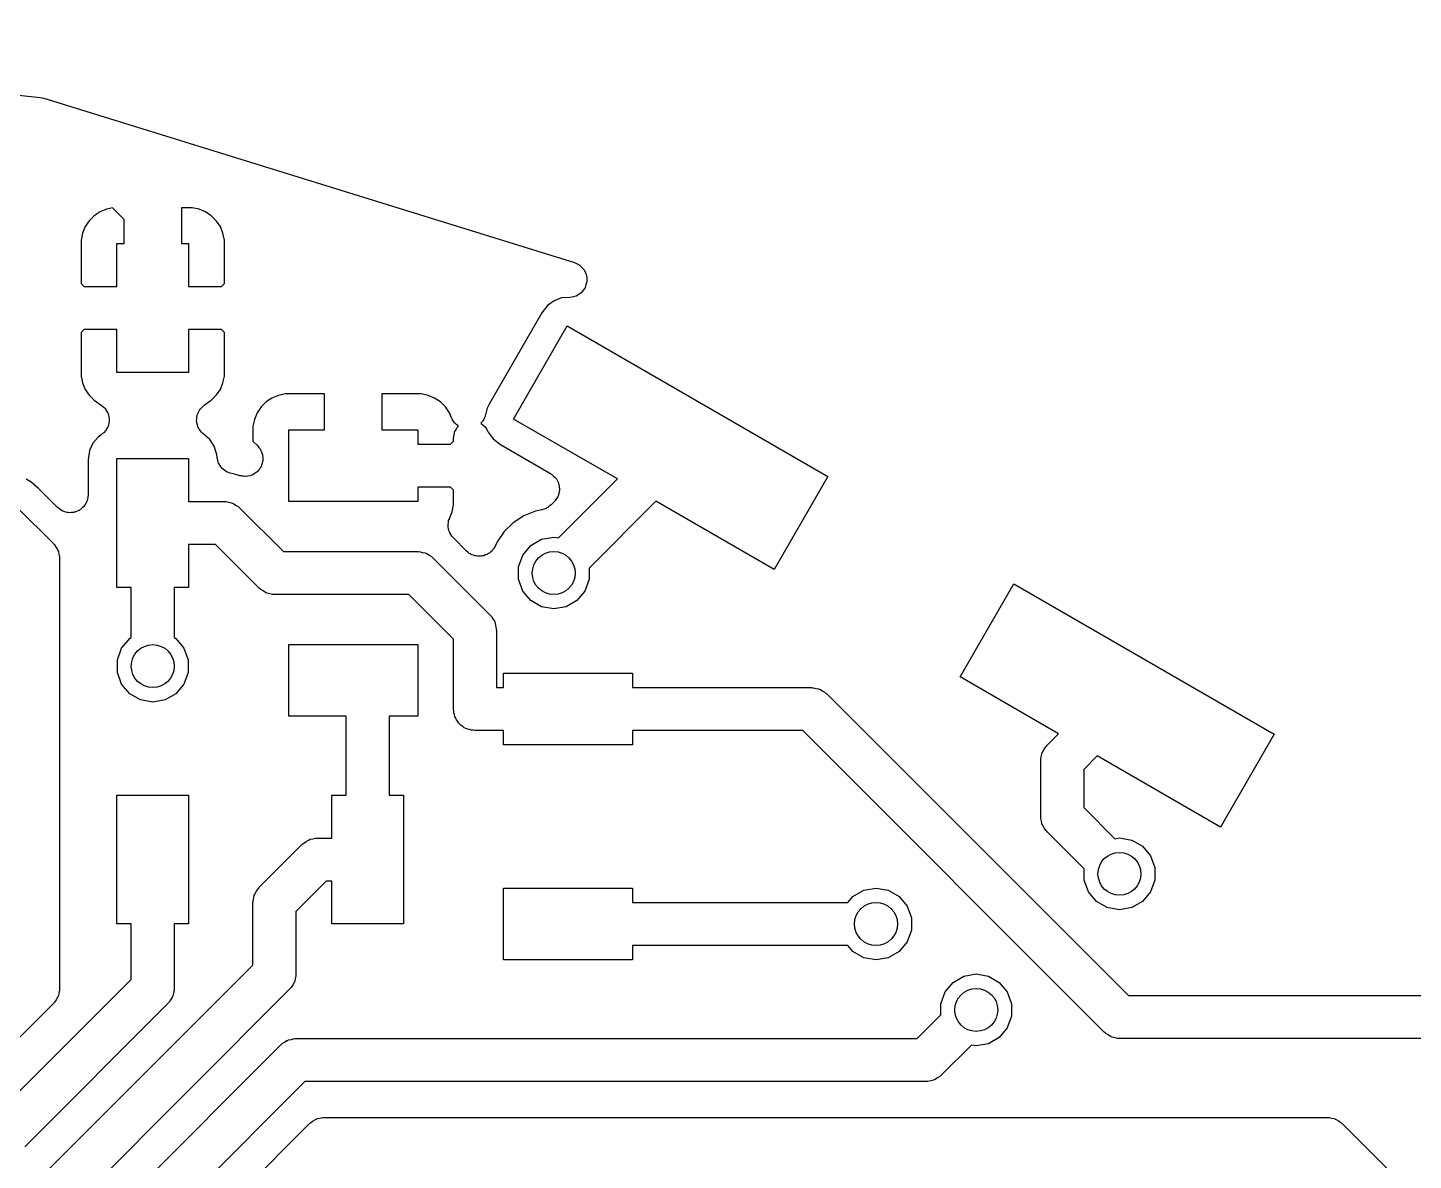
# Model space of a CAD drawing. Extents: x 76 to 124.9, y -113.7 to -66.
# Drawn here: x 104.73 to 114.4, y -73.9 to -65.99 of the extents above; entities that cross this region are included whole.
import ezdxf

# ---------------------------------------------------------------- set-up
doc = ezdxf.new("R2010")
doc.units = 0
doc.header["$MEASUREMENT"] = 0
doc.layers.add('BLACK', color=7, linetype='CONTINUOUS')

msp = doc.modelspace()

# ---------------------------------------------------------------- linework, layer by layer
at = {"layer": 'Black'}
for p, q in [((100.18, -65.9931), (104.815, -66.4803)), ((104.815, -66.4803), (104.827, -66.4837)), ((104.827, -66.4837), (104.839, -66.4852)), ((104.839, -66.4852), (108.545, -67.6322)), ((105.191, -67.3058), (105.156, -67.3406)), ((105.232, -67.2785), (105.191, -67.3058)), ((105.277, -67.2596), (105.232, -67.2785)), ((105.319, -67.2514), (105.277, -67.2596)), ((105.4, -67.3328), (105.319, -67.2514)), ((105.4, -67.5), (105.4, -67.3328)), ((105.8, -67.25), (105.8, -67.5)), ((105.875, -67.25), (105.8, -67.25)), ((105.923, -67.2596), (105.875, -67.25)), ((105.968, -67.2785), (105.923, -67.2596)), ((106.009, -67.3058), (105.968, -67.2785)), ((106.044, -67.3406), (106.009, -67.3058)), ((105.11, -67.4271), (105.1, -67.4754)), ((105.128, -67.3816), (105.11, -67.4271)), ((105.156, -67.3406), (105.128, -67.3816)), ((106.072, -67.3816), (106.044, -67.3406)), ((106.09, -67.4271), (106.072, -67.3816)), ((106.1, -67.4754), (106.09, -67.4271)), ((105.1, -67.4754), (105.1, -67.7795)), ((105.35, -67.8), (105.35, -67.5)), ((105.35, -67.5), (105.4, -67.5)), ((105.8, -67.5), (105.85, -67.5)), ((105.85, -67.5), (105.85, -67.8)), ((106.1, -67.7795), (106.1, -67.4754)), ((108.545, -67.6322), (108.563, -67.6418)), ((108.563, -67.6418), (108.582, -67.6512)), ((108.582, -67.6512), (108.583, -67.6517)), ((108.583, -67.6517), (108.583, -67.652)), ((108.583, -67.652), (108.597, -67.6675)), ((108.597, -67.6675), (108.612, -67.6828)), ((108.612, -67.6828), (108.612, -67.6834)), ((108.612, -67.6834), (108.613, -67.6839)), ((108.613, -67.6839), (108.621, -67.7032)), ((108.621, -67.7032), (108.629, -67.7226)), ((105.1, -67.7795), (105.121, -67.8)), ((105.121, -67.8), (105.35, -67.8)), ((105.85, -67.8), (106.079, -67.8)), ((106.079, -67.8), (106.1, -67.7795)), ((108.619, -67.8087), (108.606, -67.8255)), ((108.625, -67.7874), (108.619, -67.8076)), ((108.619, -67.8076), (108.619, -67.8081)), ((108.619, -67.8081), (108.619, -67.8087)), ((108.632, -67.7672), (108.625, -67.7874)), ((108.629, -67.7226), (108.629, -67.7233)), ((108.629, -67.7233), (108.629, -67.7239)), ((108.629, -67.7239), (108.63, -67.7449)), ((108.63, -67.7449), (108.632, -67.766)), ((108.632, -67.766), (108.632, -67.7666)), ((108.632, -67.7666), (108.632, -67.7672)), ((108.402, -67.8987), (108.356, -67.9314)), ((108.455, -67.8799), (108.402, -67.8987)), ((108.515, -67.8763), (108.455, -67.8799)), ((108.535, -67.8715), (108.515, -67.8763)), ((108.556, -67.8668), (108.535, -67.8715)), ((108.557, -67.8665), (108.556, -67.8668)), ((108.575, -67.8546), (108.557, -67.8663)), ((108.557, -67.8663), (108.557, -67.8665)), ((108.592, -67.8433), (108.575, -67.8546)), ((108.593, -67.8428), (108.592, -67.8433)), ((108.606, -67.8255), (108.593, -67.8424)), ((108.593, -67.8424), (108.593, -67.8428)), ((108.316, -67.9826), (107.948, -68.6202)), ((108.356, -67.9314), (108.316, -67.9826)), ((105.121, -68.1), (105.1, -68.1205)), ((105.35, -68.1), (105.121, -68.1)), ((105.35, -68.4), (105.35, -68.1)), ((106.079, -68.1), (105.85, -68.1)), ((105.85, -68.1), (105.85, -68.4)), ((106.1, -68.1205), (106.079, -68.1)), ((108.119, -68.7248), (108.494, -68.0752)), ((108.494, -68.0752), (110.313, -69.1252)), ((105.1, -68.1205), (105.1, -68.4246)), ((106.1, -68.4246), (106.1, -68.1205)), ((105.1, -68.4246), (105.11, -68.4729)), ((105.11, -68.4729), (105.128, -68.5184)), ((105.85, -68.4), (105.35, -68.4)), ((106.072, -68.5184), (106.09, -68.4729)), ((106.09, -68.4729), (106.1, -68.4246)), ((105.128, -68.5184), (105.156, -68.5594)), ((105.156, -68.5594), (105.191, -68.5942)), ((106.009, -68.5942), (106.044, -68.5594)), ((106.044, -68.5594), (106.072, -68.5184)), ((106.432, -68.5785), (106.391, -68.6058)), ((106.477, -68.5596), (106.432, -68.5785)), ((106.525, -68.55), (106.477, -68.5596)), ((106.8, -68.55), (106.525, -68.55)), ((106.8, -68.8), (106.8, -68.55)), ((107.2, -68.55), (107.2, -68.8)), ((107.475, -68.55), (107.2, -68.55)), ((107.523, -68.5596), (107.475, -68.55)), ((107.568, -68.5785), (107.523, -68.5596)), ((107.609, -68.6058), (107.568, -68.5785)), ((105.191, -68.5942), (105.241, -68.6277)), ((105.241, -68.6277), (105.251, -68.6374)), ((105.251, -68.6374), (105.262, -68.6458)), ((105.262, -68.6458), (105.267, -68.6523)), ((105.267, -68.6523), (105.272, -68.6578)), ((105.272, -68.6578), (105.278, -68.6703)), ((105.278, -68.6703), (105.286, -68.6821)), ((105.286, -68.6821), (105.288, -68.6897)), ((105.911, -68.6954), (105.917, -68.6815)), ((105.917, -68.6815), (105.923, -68.667)), ((105.923, -68.667), (105.927, -68.6622)), ((105.927, -68.6622), (105.93, -68.6565)), ((105.93, -68.6565), (105.941, -68.6458)), ((105.941, -68.6458), (105.951, -68.634)), ((105.951, -68.634), (105.956, -68.6308)), ((105.956, -68.6308), (105.961, -68.6264)), ((105.961, -68.6264), (106.009, -68.5942)), ((106.328, -68.6816), (106.31, -68.7271)), ((106.356, -68.6406), (106.328, -68.6816)), ((106.391, -68.6058), (106.356, -68.6406)), ((107.644, -68.6406), (107.609, -68.6058)), ((107.672, -68.6816), (107.644, -68.6406)), ((107.686, -68.7166), (107.672, -68.6816)), ((107.934, -68.6499), (107.923, -68.6964)), ((107.948, -68.6202), (107.934, -68.6499)), ((105.286, -68.782), (105.278, -68.7937)), ((105.288, -68.7744), (105.286, -68.782)), ((105.288, -68.6897), (105.291, -68.6967)), ((105.291, -68.7674), (105.288, -68.7744)), ((105.291, -68.6967), (105.293, -68.7106)), ((105.293, -68.7535), (105.291, -68.7674)), ((105.293, -68.7106), (105.296, -68.7243)), ((105.296, -68.7398), (105.293, -68.7535)), ((105.296, -68.7243), (105.295, -68.7321)), ((105.295, -68.7321), (105.296, -68.7398)), ((105.906, -68.7385), (105.908, -68.7232)), ((105.907, -68.7447), (105.906, -68.7385)), ((105.907, -68.7511), (105.907, -68.7447)), ((105.912, -68.7657), (105.907, -68.7511)), ((105.908, -68.7077), (105.91, -68.7017)), ((105.908, -68.7232), (105.908, -68.7077)), ((105.91, -68.7017), (105.911, -68.6954)), ((105.916, -68.7807), (105.912, -68.7657)), ((105.92, -68.786), (105.916, -68.7807)), ((106.31, -68.7271), (106.3, -68.7754)), ((106.3, -68.7754), (106.3, -68.8795)), ((107.689, -68.7209), (107.686, -68.7166)), ((107.69, -68.7259), (107.689, -68.7209)), ((107.7, -68.7391), (107.69, -68.7259)), ((107.709, -68.7532), (107.7, -68.7391)), ((107.713, -68.7563), (107.709, -68.7532)), ((107.717, -68.7604), (107.713, -68.7563)), ((107.731, -68.7695), (107.717, -68.7604)), ((107.719, -68.7972), (107.729, -68.7788)), ((107.729, -68.7788), (107.73, -68.7785)), ((107.73, -68.7781), (107.736, -68.7733)), ((107.73, -68.7785), (107.73, -68.7781)), ((107.736, -68.7733), (107.731, -68.7695)), ((107.901, -68.7448), (107.891, -68.7537)), ((107.891, -68.7537), (107.905, -68.7652)), ((107.903, -68.7402), (107.901, -68.7448)), ((107.907, -68.7364), (107.903, -68.7402)), ((107.905, -68.7652), (107.921, -68.7788)), ((107.913, -68.7211), (107.907, -68.7364)), ((107.921, -68.7063), (107.913, -68.7211)), ((107.923, -68.6964), (107.921, -68.7012)), ((107.921, -68.7012), (107.921, -68.7063)), ((107.921, -68.7788), (107.921, -68.7792)), ((107.921, -68.7792), (107.921, -68.7795)), ((107.921, -68.7795), (107.932, -68.798)), ((108.844, -69.1434), (108.119, -68.7248)), ((105.218, -68.8507), (105.182, -68.8933)), ((105.24, -68.836), (105.218, -68.8507)), ((105.25, -68.8264), (105.24, -68.836)), ((105.262, -68.8181), (105.25, -68.8264)), ((105.266, -68.8116), (105.262, -68.8181)), ((105.272, -68.8062), (105.266, -68.8116)), ((105.278, -68.7937), (105.272, -68.8062)), ((105.922, -68.792), (105.92, -68.786)), ((105.932, -68.804), (105.922, -68.792)), ((105.94, -68.8168), (105.932, -68.804)), ((105.945, -68.8206), (105.94, -68.8168)), ((105.949, -68.8255), (105.945, -68.8206)), ((105.999, -68.868), (105.949, -68.8255)), ((106.03, -68.9148), (105.999, -68.868)), ((106.3, -68.8795), (106.333, -68.9126)), ((106.55, -69.3), (106.55, -68.8)), ((106.55, -68.8), (106.8, -68.8)), ((107.2, -68.8), (107.45, -68.8)), ((107.45, -68.8), (107.45, -68.9)), ((107.679, -68.9), (107.7, -68.8795)), ((107.7, -68.8582), (107.704, -68.8373)), ((107.7, -68.8587), (107.7, -68.8582)), ((107.7, -68.8591), (107.7, -68.8587)), ((107.7, -68.8795), (107.7, -68.8591)), ((107.704, -68.8373), (107.708, -68.8164)), ((107.708, -68.8155), (107.719, -68.7972)), ((107.708, -68.816), (107.708, -68.8155)), ((107.708, -68.8164), (107.708, -68.816)), ((107.932, -68.798), (107.942, -68.8164)), ((107.942, -68.8164), (107.943, -68.8169)), ((107.943, -68.8169), (107.943, -68.8172)), ((107.943, -68.8172), (107.976, -68.8628)), ((107.976, -68.8628), (108.027, -68.9029)), ((105.159, -68.9445), (105.149, -69.0088)), ((105.182, -68.8933), (105.159, -68.9445)), ((106.048, -68.9721), (106.03, -68.9148)), ((106.05, -68.9933), (106.048, -68.9721)), ((106.333, -68.9126), (106.341, -68.9233)), ((106.341, -68.9233), (106.35, -68.9329)), ((106.35, -68.9329), (106.353, -68.9409)), ((106.353, -68.9409), (106.358, -68.9481)), ((106.358, -68.9481), (106.361, -68.9608)), ((106.361, -68.9608), (106.366, -68.9728)), ((106.366, -68.9728), (106.367, -68.9816)), ((107.45, -68.9), (107.679, -68.9)), ((108.027, -68.9029), (108.378, -69.1058)), ((105.149, -69.0088), (105.149, -69.2541)), ((105.35, -69.9), (105.35, -69)), ((105.35, -69), (105.85, -69)), ((105.85, -69), (105.85, -69.3)), ((106.055, -69.014), (106.05, -68.9933)), ((106.06, -69.0346), (106.055, -69.014)), ((106.06, -69.0349), (106.06, -69.0346)), ((106.061, -69.0353), (106.06, -69.0349)), ((106.073, -69.053), (106.061, -69.0353)), ((106.085, -69.0705), (106.073, -69.053)), ((106.085, -69.0708), (106.085, -69.0705)), ((106.085, -69.0711), (106.085, -69.0708)), ((106.103, -69.0834), (106.085, -69.0711)), ((106.347, -69.0726), (106.338, -69.0819)), ((106.351, -69.0647), (106.347, -69.0726)), ((106.356, -69.0577), (106.351, -69.0647)), ((106.36, -69.0452), (106.356, -69.0577)), ((106.365, -69.0333), (106.36, -69.0452)), ((106.366, -69.0246), (106.365, -69.0333)), ((106.369, -69.0162), (106.366, -69.0246)), ((106.367, -68.9816), (106.369, -68.9901)), ((106.369, -68.9901), (106.368, -69.0031)), ((106.368, -69.0031), (106.369, -69.0162)), ((104.745, -69.1614), (104.716, -69.1456)), ((104.771, -69.1828), (104.745, -69.1614)), ((106.12, -69.0959), (106.103, -69.0834)), ((106.12, -69.096), (106.12, -69.0959)), ((106.121, -69.0963), (106.12, -69.096)), ((106.141, -69.1019), (106.121, -69.0963)), ((106.162, -69.1077), (106.141, -69.1019)), ((106.171, -69.1087), (106.162, -69.1077)), ((106.202, -69.1187), (106.171, -69.1087)), ((106.203, -69.1188), (106.202, -69.1187)), ((106.204, -69.1191), (106.203, -69.1188)), ((106.208, -69.1205), (106.204, -69.1191)), ((106.221, -69.1221), (106.208, -69.1205)), ((106.234, -69.1255), (106.221, -69.1221)), ((106.243, -69.1247), (106.234, -69.1255)), ((106.251, -69.1258), (106.243, -69.1247)), ((106.264, -69.1228), (106.251, -69.1258)), ((106.277, -69.1217), (106.264, -69.1228)), ((106.285, -69.118), (106.277, -69.1217)), ((106.294, -69.116), (106.285, -69.118)), ((106.305, -69.1089), (106.294, -69.116)), ((106.316, -69.1033), (106.305, -69.1089)), ((106.323, -69.0971), (106.316, -69.1033)), ((106.33, -69.0924), (106.323, -69.0971)), ((106.338, -69.0819), (106.33, -69.0924)), ((108.378, -69.1058), (108.382, -69.1093)), ((108.382, -69.1093), (108.387, -69.1116)), ((108.387, -69.1116), (108.399, -69.1232)), ((108.399, -69.1232), (108.411, -69.1337)), ((108.411, -69.1337), (108.414, -69.1384)), ((108.414, -69.1384), (108.418, -69.1423)), ((108.418, -69.1423), (108.425, -69.1571)), ((108.425, -69.1571), (108.433, -69.1713)), ((108.433, -69.5549), (108.844, -69.1434)), ((108.433, -69.1713), (108.434, -69.1767)), ((110.313, -69.1252), (109.938, -69.7748)), ((104.772, -69.1831), (104.771, -69.1828)), ((104.772, -69.1836), (104.772, -69.1831)), ((104.801, -69.2075), (104.772, -69.1836)), ((104.936, -69.3425), (104.801, -69.2075)), ((105.149, -69.2541), (105.147, -69.2702)), ((107.679, -69.2), (107.45, -69.2)), ((107.45, -69.2), (107.45, -69.3)), ((107.7, -69.2205), (107.679, -69.2)), ((107.7, -69.3246), (107.7, -69.2205)), ((108.429, -69.2669), (108.42, -69.2802)), ((108.43, -69.2615), (108.429, -69.2669)), ((108.433, -69.2568), (108.43, -69.2615)), ((108.436, -69.2407), (108.433, -69.2568)), ((108.434, -69.1767), (108.436, -69.1817)), ((108.436, -69.1817), (108.438, -69.198)), ((108.44, -69.2249), (108.436, -69.2407)), ((108.438, -69.198), (108.441, -69.214)), ((108.441, -69.214), (108.44, -69.2194)), ((108.44, -69.2194), (108.44, -69.2249)), ((104.656, -69.3439), (104.906, -69.5939)), ((104.949, -69.3519), (104.936, -69.3425)), ((104.962, -69.3623), (104.949, -69.3519)), ((104.967, -69.3642), (104.962, -69.3623)), ((104.972, -69.3674), (104.967, -69.3642)), ((105.087, -69.3623), (105.072, -69.3679)), ((105.091, -69.3588), (105.087, -69.3623)), ((105.096, -69.3565), (105.091, -69.3588)), ((105.108, -69.3449), (105.096, -69.3565)), ((105.12, -69.3344), (105.108, -69.3449)), ((105.123, -69.3297), (105.12, -69.3344)), ((105.127, -69.3258), (105.123, -69.3297)), ((105.134, -69.311), (105.127, -69.3258)), ((105.142, -69.2968), (105.134, -69.311)), ((105.143, -69.2914), (105.142, -69.2968)), ((105.145, -69.2864), (105.143, -69.2914)), ((105.147, -69.2702), (105.145, -69.2864)), ((105.85, -69.3), (106.1, -69.3)), ((106.1, -69.3), (106.107, -69.3011)), ((106.107, -69.3011), (106.113, -69.3006)), ((106.113, -69.3006), (106.132, -69.3056)), ((106.132, -69.3056), (106.151, -69.309)), ((106.151, -69.309), (106.157, -69.3123)), ((106.157, -69.3123), (106.163, -69.3141)), ((106.163, -69.3141), (106.179, -69.3253)), ((106.179, -69.3253), (106.196, -69.3351)), ((106.196, -69.3351), (106.201, -69.3401)), ((106.201, -69.3401), (106.206, -69.3439)), ((106.206, -69.3439), (106.512, -69.65)), ((107.45, -69.3), (106.55, -69.3)), ((107.69, -69.3729), (107.7, -69.3246)), ((108.317, -69.3587), (108.273, -69.3672)), ((108.332, -69.3532), (108.317, -69.3587)), ((108.347, -69.3492), (108.332, -69.3532)), ((108.352, -69.3455), (108.347, -69.3492)), ((108.358, -69.3433), (108.352, -69.3455)), ((108.369, -69.3331), (108.358, -69.3433)), ((108.382, -69.3243), (108.369, -69.3331)), ((108.404, -69.3024), (108.382, -69.3243)), ((108.407, -69.2979), (108.404, -69.3024)), ((108.411, -69.2944), (108.407, -69.2979)), ((108.42, -69.2802), (108.411, -69.2944)), ((109.113, -69.2987), (108.647, -69.765)), ((109.938, -69.7748), (109.113, -69.2987)), ((104.987, -69.3716), (104.972, -69.3674)), ((105.003, -69.3772), (104.987, -69.3716)), ((105.008, -69.3772), (105.003, -69.3772)), ((105.014, -69.3786), (105.008, -69.3772)), ((105.03, -69.3772), (105.014, -69.3786)), ((105.046, -69.3772), (105.03, -69.3772)), ((105.051, -69.3753), (105.046, -69.3772)), ((105.057, -69.3748), (105.051, -69.3753)), ((105.072, -69.3679), (105.057, -69.3748)), ((107.662, -69.4611), (107.665, -69.4478)), ((107.663, -69.4693), (107.662, -69.4611)), ((107.665, -69.4478), (107.666, -69.4342)), ((107.666, -69.4342), (107.67, -69.4268)), ((107.67, -69.4268), (107.671, -69.4187)), ((107.671, -69.4187), (107.69, -69.3729)), ((108.117, -69.4484), (108.054, -69.51)), ((108.191, -69.4002), (108.117, -69.4484)), ((108.273, -69.3672), (108.191, -69.4002)), ((107.662, -69.4775), (107.663, -69.4693)), ((107.666, -69.4906), (107.662, -69.4775)), ((107.668, -69.5042), (107.666, -69.4906)), ((107.671, -69.5114), (107.668, -69.5042)), ((107.674, -69.5194), (107.671, -69.5114)), ((107.681, -69.5306), (107.674, -69.5194)), ((107.688, -69.5427), (107.681, -69.5306)), ((107.694, -69.5482), (107.688, -69.5427)), ((107.699, -69.555), (107.694, -69.5482)), ((107.791, -69.647), (107.699, -69.555)), ((108.054, -69.51), (108.005, -69.5826)), ((108.314, -69.5642), (108.4, -69.549)), ((108.4, -69.549), (108.433, -69.5549)), ((104.906, -69.5939), (104.91, -69.5993)), ((104.91, -69.5993), (104.915, -69.6036)), ((104.915, -69.6036), (104.925, -69.6206)), ((104.925, -69.6206), (104.936, -69.6366)), ((104.936, -69.6366), (104.938, -69.643)), ((104.938, -69.643), (104.941, -69.6487)), ((104.941, -69.6487), (104.944, -69.668)), ((106.038, -69.6), (105.85, -69.6)), ((105.85, -69.6), (105.85, -69.9)), ((106.344, -69.9061), (106.038, -69.6)), ((106.512, -69.65), (107.45, -69.65)), ((107.45, -69.65), (107.457, -69.6511)), ((107.457, -69.6511), (107.463, -69.6506)), ((107.463, -69.6506), (107.482, -69.6556)), ((107.482, -69.6556), (107.501, -69.659)), ((107.801, -69.6544), (107.791, -69.647)), ((107.81, -69.6632), (107.801, -69.6544)), ((107.96, -69.6519), (107.951, -69.661)), ((107.97, -69.6442), (107.96, -69.6519)), ((107.975, -69.6366), (107.97, -69.6442)), ((107.981, -69.6303), (107.975, -69.6366)), ((107.987, -69.6186), (107.981, -69.6303)), ((107.994, -69.6078), (107.987, -69.6186)), ((108.005, -69.5826), (107.994, -69.6078)), ((108.183, -69.6745), (108.239, -69.6078)), ((108.239, -69.6078), (108.314, -69.5642)), ((104.944, -69.668), (104.949, -69.6869)), ((104.949, -69.6869), (104.949, -69.6935)), ((104.949, -69.6935), (104.95, -69.7)), ((104.95, -69.7), (104.95, -70.1)), ((107.501, -69.659), (107.507, -69.6623)), ((107.507, -69.6623), (107.513, -69.6641)), ((107.513, -69.6641), (107.529, -69.6753)), ((107.529, -69.6753), (107.546, -69.6851)), ((107.546, -69.6851), (107.551, -69.6901)), ((107.551, -69.6901), (107.556, -69.6939)), ((107.556, -69.6939), (107.956, -70.0939)), ((107.819, -69.6667), (107.81, -69.6632)), ((107.826, -69.6719), (107.819, -69.6667)), ((107.839, -69.6752), (107.826, -69.6719)), ((107.85, -69.6803), (107.839, -69.6752)), ((107.859, -69.6808), (107.85, -69.6803)), ((107.868, -69.6831), (107.859, -69.6808)), ((107.881, -69.682), (107.868, -69.6831)), ((107.894, -69.6827), (107.881, -69.682)), ((107.902, -69.6801), (107.894, -69.6827)), ((107.911, -69.6793), (107.902, -69.6801)), ((107.923, -69.6739), (107.911, -69.6793)), ((107.935, -69.6702), (107.923, -69.6739)), ((107.942, -69.6648), (107.935, -69.6702)), ((107.951, -69.661), (107.942, -69.6648)), ((108.153, -69.7564), (108.183, -69.6745)), ((108.153, -69.8436), (108.153, -69.7564)), ((108.183, -69.9255), (108.153, -69.8436)), ((108.647, -69.8436), (108.617, -69.9255)), ((108.647, -69.765), (108.647, -69.8436)), ((105.45, -69.9), (105.35, -69.9)), ((105.45, -70.2512), (105.45, -69.9)), ((105.85, -69.9), (105.75, -69.9)), ((105.75, -69.9), (105.75, -70.2512)), ((106.349, -69.9099), (106.344, -69.9061)), ((106.354, -69.9149), (106.349, -69.9099)), ((106.371, -69.9247), (106.354, -69.9149)), ((106.387, -69.9359), (106.371, -69.9247)), ((106.393, -69.9377), (106.387, -69.9359)), ((106.399, -69.941), (106.393, -69.9377)), ((106.418, -69.9444), (106.399, -69.941)), ((106.437, -69.9494), (106.418, -69.9444)), ((108.239, -69.9922), (108.183, -69.9255)), ((108.617, -69.9255), (108.561, -69.9922)), ((111.237, -70.5248), (111.612, -69.8752)), ((111.612, -69.8752), (113.431, -70.9252)), ((106.444, -69.9489), (106.437, -69.9494)), ((106.45, -69.95), (106.444, -69.9489)), ((107.388, -69.95), (106.45, -69.95)), ((107.7, -70.2621), (107.388, -69.95)), ((108.314, -70.0358), (108.239, -69.9922)), ((108.4, -70.051), (108.314, -70.0358)), ((108.486, -70.0358), (108.4, -70.051)), ((108.561, -69.9922), (108.486, -70.0358)), ((104.95, -70.1), (104.95, -72.7)), ((107.956, -70.0939), (107.96, -70.0993)), ((107.96, -70.0993), (107.965, -70.1036)), ((107.965, -70.1036), (107.975, -70.1206)), ((107.975, -70.1206), (107.986, -70.1366)), ((107.986, -70.1366), (107.988, -70.143)), ((107.988, -70.143), (107.991, -70.1487)), ((107.991, -70.1487), (107.994, -70.168)), ((107.994, -70.168), (107.999, -70.1869)), ((107.999, -70.1869), (107.999, -70.1935)), ((107.999, -70.1935), (108, -70.2)), ((108, -70.2), (108, -70.6)), ((105.353, -70.4064), (105.383, -70.3245)), ((105.383, -70.3245), (105.439, -70.2578)), ((105.439, -70.2578), (105.45, -70.2512)), ((105.75, -70.2512), (105.761, -70.2578)), ((105.761, -70.2578), (105.817, -70.3245)), ((105.817, -70.3245), (105.847, -70.4064)), ((106.55, -70.8), (106.55, -70.3)), ((106.55, -70.3), (107.45, -70.3)), ((107.45, -70.3), (107.45, -70.8)), ((107.7, -70.75), (107.7, -70.2621)), ((105.353, -70.4936), (105.353, -70.4064)), ((105.847, -70.4064), (105.847, -70.4936)), ((105.383, -70.5755), (105.353, -70.4936)), ((105.847, -70.4936), (105.817, -70.5755)), ((108.05, -70.6), (108.05, -70.5)), ((108.05, -70.5), (108.95, -70.5)), ((108.95, -70.5), (108.95, -70.6)), ((111.925, -70.9219), (111.237, -70.5248)), ((105.439, -70.6422), (105.383, -70.5755)), ((105.817, -70.5755), (105.761, -70.6422)), ((108, -70.6), (108.05, -70.6)), ((108.95, -70.6), (109.25, -70.6)), ((109.25, -70.6), (110.2, -70.6)), ((110.2, -70.6), (110.207, -70.6011)), ((110.207, -70.6011), (110.213, -70.6006)), ((110.213, -70.6006), (110.232, -70.6056)), ((110.232, -70.6056), (110.251, -70.609)), ((110.251, -70.609), (110.257, -70.6123)), ((110.257, -70.6123), (110.263, -70.6141)), ((110.263, -70.6141), (110.279, -70.6253)), ((105.514, -70.6858), (105.439, -70.6422)), ((105.6, -70.701), (105.514, -70.6858)), ((105.686, -70.6858), (105.6, -70.701)), ((105.761, -70.6422), (105.686, -70.6858)), ((110.279, -70.6253), (110.296, -70.6351)), ((110.296, -70.6351), (110.301, -70.6401)), ((110.301, -70.6401), (110.306, -70.6439)), ((110.306, -70.6439), (112.412, -72.75)), ((106.95, -70.8), (106.55, -70.8)), ((106.95, -71.35), (106.95, -70.8)), ((107.45, -70.8), (107.25, -70.8)), ((107.25, -70.8), (107.25, -71.35)), ((107.702, -70.7629), (107.7, -70.75)), ((107.702, -70.776), (107.702, -70.7629)), ((107.707, -70.7884), (107.702, -70.776)), ((107.709, -70.8013), (107.707, -70.7884)), ((107.716, -70.8127), (107.709, -70.8013)), ((107.72, -70.825), (107.716, -70.8127)), ((107.729, -70.8351), (107.72, -70.825)), ((107.735, -70.8464), (107.729, -70.8351)), ((107.745, -70.8549), (107.735, -70.8464)), ((107.754, -70.8649), (107.745, -70.8549)), ((107.765, -70.8715), (107.754, -70.8649)), ((107.775, -70.8799), (107.765, -70.8715)), ((107.787, -70.8844), (107.775, -70.8799)), ((107.799, -70.891), (107.787, -70.8844)), ((107.812, -70.8932), (107.799, -70.891)), ((107.824, -70.8977), (107.812, -70.8932)), ((107.837, -70.8977), (107.824, -70.8977)), ((107.85, -70.9), (107.837, -70.8977)), ((108.05, -70.9), (107.85, -70.9)), ((108.05, -71), (108.05, -70.9)), ((110.138, -70.9), (108.95, -70.9)), ((108.95, -70.9), (108.95, -71)), ((112.244, -73.0061), (110.138, -70.9)), ((108.95, -71), (108.05, -71)), ((111.835, -71.0124), (111.84, -71.0082)), ((111.84, -71.0082), (111.844, -71.0028)), ((111.844, -71.0028), (111.925, -70.9219)), ((113.431, -70.9252), (113.056, -71.5748)), ((111.8, -71.1088), (111.801, -71.1023)), ((111.801, -71.0958), (111.806, -71.0768)), ((111.801, -71.1023), (111.801, -71.0958)), ((111.806, -71.0768), (111.809, -71.0575)), ((111.809, -71.0575), (111.812, -71.0518)), ((111.812, -71.0518), (111.814, -71.0455)), ((111.814, -71.0455), (111.825, -71.0294)), ((111.825, -71.0294), (111.835, -71.0124)), ((112.194, -71.0772), (112.1, -71.171)), ((113.056, -71.5748), (112.194, -71.0772)), ((111.8, -71.5), (111.8, -71.1088)), ((112.1, -71.171), (112.1, -71.4379)), ((105.35, -72.25), (105.35, -71.35)), ((105.35, -71.35), (105.85, -71.35)), ((105.85, -71.35), (105.85, -72.25)), ((106.85, -71.65), (106.85, -71.35)), ((106.85, -71.35), (106.95, -71.35)), ((107.25, -71.35), (107.35, -71.35)), ((107.35, -71.35), (107.35, -72.25)), ((112.1, -71.4379), (112.317, -71.6549)), ((111.801, -71.5065), (111.8, -71.5)), ((111.801, -71.5131), (111.801, -71.5065)), ((111.806, -71.532), (111.801, -71.5131)), ((111.809, -71.5513), (111.806, -71.532)), ((111.812, -71.557), (111.809, -71.5513)), ((111.814, -71.5634), (111.812, -71.557)), ((111.825, -71.5794), (111.814, -71.5634)), ((111.835, -71.5964), (111.825, -71.5794)), ((106.649, -71.6901), (106.654, -71.6851)), ((106.654, -71.6851), (106.671, -71.6753)), ((106.671, -71.6753), (106.687, -71.6641)), ((106.687, -71.6641), (106.693, -71.6623)), ((106.693, -71.6623), (106.699, -71.659)), ((106.699, -71.659), (106.718, -71.6556)), ((106.718, -71.6556), (106.737, -71.6506)), ((106.737, -71.6506), (106.744, -71.6511)), ((106.744, -71.6511), (106.75, -71.65)), ((106.75, -71.65), (106.85, -71.65)), ((111.84, -71.6007), (111.835, -71.5964)), ((111.844, -71.6061), (111.84, -71.6007)), ((112.103, -71.865), (111.844, -71.6061)), ((112.317, -71.6549), (112.35, -71.649)), ((112.35, -71.649), (112.436, -71.6642)), ((112.436, -71.6642), (112.511, -71.7078)), ((106.344, -71.9939), (106.644, -71.6939)), ((106.644, -71.6939), (106.649, -71.6901)), ((112.511, -71.7078), (112.567, -71.7745)), ((112.567, -71.7745), (112.597, -71.8564)), ((112.103, -71.9436), (112.103, -71.865)), ((112.597, -71.8564), (112.597, -71.9436)), ((106.812, -71.95), (106.6, -72.1621)), ((106.85, -71.95), (106.812, -71.95)), ((106.85, -72.25), (106.85, -71.95)), ((112.133, -72.0255), (112.103, -71.9436)), ((112.597, -71.9436), (112.567, -72.0255)), ((106.301, -72.0869), (106.306, -72.068)), ((106.306, -72.068), (106.309, -72.0487)), ((106.309, -72.0487), (106.312, -72.043)), ((106.312, -72.043), (106.314, -72.0366)), ((106.314, -72.0366), (106.325, -72.0206)), ((106.325, -72.0206), (106.335, -72.0036)), ((106.335, -72.0036), (106.34, -71.9993)), ((106.34, -71.9993), (106.344, -71.9939)), ((108.05, -72.5), (108.05, -72)), ((108.05, -72), (108.95, -72)), ((108.95, -72), (108.95, -72.1)), ((110.453, -72.1), (110.489, -72.0578)), ((110.489, -72.0578), (110.564, -72.0142)), ((110.564, -72.0142), (110.65, -71.999)), ((110.65, -71.999), (110.736, -72.0142)), ((110.736, -72.0142), (110.811, -72.0578)), ((110.811, -72.0578), (110.867, -72.1245)), ((112.189, -72.0922), (112.133, -72.0255)), ((112.567, -72.0255), (112.511, -72.0922)), ((106.3, -72.1), (106.301, -72.0935)), ((106.3, -72.5379), (106.3, -72.1)), ((106.301, -72.0935), (106.301, -72.0869)), ((106.6, -72.1621), (106.6, -72.6)), ((108.95, -72.1), (110.453, -72.1)), ((110.867, -72.1245), (110.897, -72.2064)), ((112.264, -72.1358), (112.189, -72.0922)), ((112.35, -72.151), (112.264, -72.1358)), ((112.436, -72.1358), (112.35, -72.151)), ((112.511, -72.0922), (112.436, -72.1358)), ((105.45, -72.25), (105.35, -72.25)), ((105.45, -72.6379), (105.45, -72.25)), ((105.85, -72.25), (105.75, -72.25)), ((105.75, -72.25), (105.75, -72.7)), ((107.35, -72.25), (106.85, -72.25)), ((110.897, -72.2064), (110.897, -72.2936)), ((110.897, -72.2936), (110.867, -72.3755)), ((110.453, -72.4), (108.95, -72.4)), ((108.95, -72.4), (108.95, -72.5)), ((110.489, -72.4422), (110.453, -72.4)), ((110.564, -72.4858), (110.489, -72.4422)), ((110.811, -72.4422), (110.736, -72.4858)), ((110.867, -72.3755), (110.811, -72.4422)), ((104.738, -74.1), (106.3, -72.5379)), ((108.95, -72.5), (108.05, -72.5)), ((110.65, -72.501), (110.564, -72.4858)), ((110.736, -72.4858), (110.65, -72.501)), ((104.538, -73.55), (105.45, -72.6379)), ((106.591, -72.6513), (106.588, -72.657)), ((106.594, -72.632), (106.591, -72.6513)), ((106.599, -72.6131), (106.594, -72.632)), ((106.6, -72.6), (106.599, -72.6065)), ((106.599, -72.6065), (106.599, -72.6131)), ((111.189, -72.6578), (111.264, -72.6142)), ((111.264, -72.6142), (111.35, -72.599)), ((111.35, -72.599), (111.436, -72.6142)), ((111.436, -72.6142), (111.511, -72.6578)), ((106.556, -72.7061), (104.906, -74.3561)), ((104.941, -72.7513), (104.938, -72.757)), ((104.944, -72.732), (104.941, -72.7513)), ((104.949, -72.7131), (104.944, -72.732)), ((104.95, -72.7), (104.949, -72.7065)), ((104.949, -72.7065), (104.949, -72.7131)), ((105.741, -72.7513), (105.738, -72.757)), ((105.744, -72.732), (105.741, -72.7513)), ((105.749, -72.7131), (105.744, -72.732)), ((105.75, -72.7), (105.749, -72.7065)), ((105.749, -72.7065), (105.749, -72.7131)), ((106.56, -72.7007), (106.556, -72.7061)), ((106.565, -72.6964), (106.56, -72.7007)), ((106.575, -72.6794), (106.565, -72.6964)), ((106.586, -72.6634), (106.575, -72.6794)), ((106.588, -72.657), (106.586, -72.6634)), ((111.103, -72.8064), (111.133, -72.7245)), ((111.133, -72.7245), (111.189, -72.6578)), ((111.511, -72.6578), (111.567, -72.7245)), ((111.567, -72.7245), (111.597, -72.8064)), ((112.412, -72.75), (112.5, -72.75)), ((112.5, -72.75), (115.053, -72.75)), ((104.906, -72.8061), (104.556, -73.1561)), ((105.706, -72.8061), (104.706, -73.8061)), ((104.91, -72.8007), (104.906, -72.8061)), ((104.915, -72.7964), (104.91, -72.8007)), ((104.925, -72.7794), (104.915, -72.7964)), ((104.936, -72.7634), (104.925, -72.7794)), ((104.938, -72.757), (104.936, -72.7634)), ((105.71, -72.8007), (105.706, -72.8061)), ((105.715, -72.7964), (105.71, -72.8007)), ((105.725, -72.7795), (105.715, -72.7964)), ((105.736, -72.7634), (105.725, -72.7795)), ((105.738, -72.757), (105.736, -72.7634)), ((111.103, -72.885), (111.103, -72.8064)), ((111.597, -72.8064), (111.597, -72.8936)), ((110.938, -73.05), (111.103, -72.885)), ((111.597, -72.8936), (111.567, -72.9755)), ((111.511, -73.0422), (111.436, -73.0858)), ((111.567, -72.9755), (111.511, -73.0422)), ((112.249, -73.0099), (112.244, -73.0061)), ((112.254, -73.0149), (112.249, -73.0099)), ((112.271, -73.0247), (112.254, -73.0149)), ((112.287, -73.0359), (112.271, -73.0247)), ((112.293, -73.0377), (112.287, -73.0359)), ((112.299, -73.041), (112.293, -73.0377)), ((112.318, -73.0444), (112.299, -73.041)), ((104.944, -74.6439), (106.494, -73.0939)), ((106.494, -73.0939), (106.499, -73.0901)), ((106.499, -73.0901), (106.504, -73.0851)), ((106.504, -73.0851), (106.521, -73.0753)), ((106.521, -73.0753), (106.537, -73.0641)), ((106.537, -73.0641), (106.543, -73.0623)), ((106.543, -73.0623), (106.549, -73.059)), ((106.549, -73.059), (106.568, -73.0556)), ((106.568, -73.0556), (106.587, -73.0506)), ((106.587, -73.0506), (106.594, -73.0511)), ((106.594, -73.0511), (106.6, -73.05)), ((106.6, -73.05), (110.45, -73.05)), ((110.45, -73.05), (110.938, -73.05)), ((111.317, -73.0951), (111.106, -73.3061)), ((111.35, -73.101), (111.317, -73.0951)), ((111.436, -73.0858), (111.35, -73.101)), ((112.337, -73.0494), (112.318, -73.0444)), ((112.344, -73.0489), (112.337, -73.0494)), ((112.35, -73.05), (112.344, -73.0489)), ((112.5, -73.05), (112.35, -73.05)), ((114.848, -73.05), (112.5, -73.05)), ((111.079, -73.3247), (111.063, -73.3359)), ((111.096, -73.3149), (111.079, -73.3247)), ((111.101, -73.3099), (111.096, -73.3149)), ((111.106, -73.3061), (111.101, -73.3099)), ((106.662, -73.35), (105.2, -74.8121)), ((110.45, -73.35), (106.662, -73.35)), ((111, -73.35), (110.45, -73.35)), ((111.007, -73.3489), (111, -73.35)), ((111.013, -73.3494), (111.007, -73.3489)), ((111.032, -73.3444), (111.013, -73.3494)), ((111.051, -73.341), (111.032, -73.3444)), ((111.057, -73.3377), (111.051, -73.341)), ((111.063, -73.3359), (111.057, -73.3377)), ((106.721, -73.6253), (106.737, -73.6141)), ((106.737, -73.6141), (106.743, -73.6123)), ((106.743, -73.6123), (106.749, -73.609)), ((106.749, -73.609), (106.768, -73.6056)), ((106.768, -73.6056), (106.787, -73.6006)), ((106.787, -73.6006), (106.794, -73.6011)), ((106.794, -73.6011), (106.8, -73.6)), ((106.8, -73.6), (113.8, -73.6)), ((113.8, -73.6), (113.807, -73.6011)), ((113.807, -73.6011), (113.813, -73.6006)), ((113.813, -73.6006), (113.832, -73.6056)), ((113.832, -73.6056), (113.851, -73.609)), ((113.851, -73.609), (113.857, -73.6123)), ((113.857, -73.6123), (113.863, -73.6141)), ((113.863, -73.6141), (113.879, -73.6253)), ((105.445, -74.8929), (106.694, -73.6439)), ((106.694, -73.6439), (106.699, -73.6401)), ((106.699, -73.6401), (106.704, -73.6351)), ((106.704, -73.6351), (106.721, -73.6253)), ((113.879, -73.6253), (113.896, -73.6351)), ((113.896, -73.6351), (113.901, -73.6401)), ((113.901, -73.6401), (113.906, -73.6439)), ((113.906, -73.6439), (115.551, -75.2887))]:
    msp.add_line(p, q, dxfattribs=at)
for centre in [(108.4, -69.8), (105.6, -70.45), (112.35, -71.9), (110.65, -72.25), (111.35, -72.85)]:
    msp.add_circle(centre, 0.15, dxfattribs=at)

doc.saveas('drawing.dxf')
